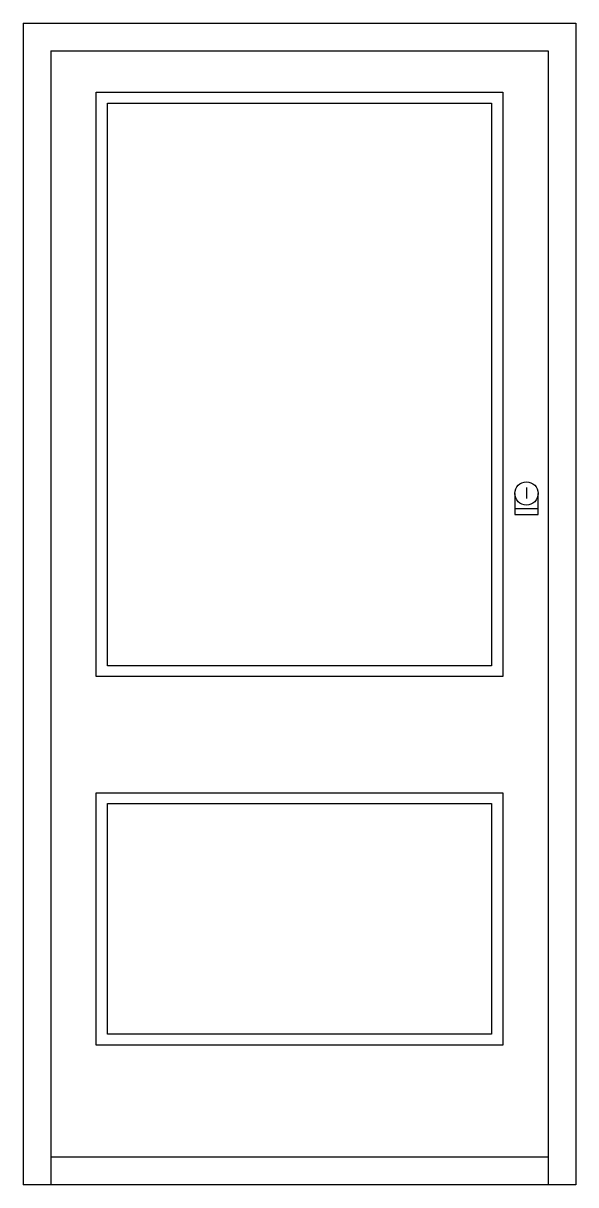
# Model space of a CAD drawing. Header units: millimetres. Extents: x -747.42 to -746.42, y 1771.63 to 1773.73.
import ezdxf

# ---------------------------------------------------------------- set-up
doc = ezdxf.new("R2010")
doc.units = ezdxf.units.MM
doc.header["$LTSCALE"] = 10
doc.layers.add('Portas', color=2, linetype='Continuous')

msp = doc.modelspace()

# ---------------------------------------------------------------- linework, layer by layer
at = {"layer": 'Portas'}
for p, q in [((-747.4158, 1773.73), (-747.4158, 1771.63)), ((-747.4158, 1773.73), (-746.4158, 1773.73)), ((-746.4158, 1773.73), (-746.4158, 1771.63)), ((-746.4158, 1771.63), (-747.4158, 1771.63))]:
    msp.add_line(p, q, dxfattribs=at)
at = {"layer": 'Portas', "color": 1}
for p, q in [((-747.3658, 1773.68), (-747.3658, 1771.63)), ((-747.3658, 1773.68), (-746.4658, 1773.68)), ((-746.4658, 1773.68), (-746.4658, 1771.63)), ((-747.2838, 1772.5487), (-747.2838, 1773.6053)), ((-747.2838, 1773.6053), (-746.5477, 1773.6053)), ((-746.5477, 1773.6053), (-746.5477, 1772.5487)), ((-747.263, 1773.5856), (-746.5685, 1773.5856)), ((-747.263, 1772.5684), (-747.263, 1773.5856)), ((-746.5685, 1773.5856), (-746.5685, 1772.5684)), ((-746.505, 1772.8908), (-746.505, 1772.8708)), ((-746.526, 1772.8798), (-746.526, 1772.8418)), ((-746.484, 1772.8418), (-746.484, 1772.8798)), ((-746.526, 1772.8528), (-746.484, 1772.8528)), ((-746.526, 1772.8418), (-746.484, 1772.8418)), ((-746.5685, 1772.5684), (-747.263, 1772.5684)), ((-746.5477, 1772.5487), (-747.2838, 1772.5487)), ((-747.2838, 1771.8826), (-747.2838, 1772.3387)), ((-747.2838, 1772.3387), (-746.5477, 1772.3387)), ((-746.5477, 1772.3387), (-746.5477, 1771.8826)), ((-747.263, 1772.319), (-746.5685, 1772.319)), ((-747.263, 1771.9023), (-747.263, 1772.319)), ((-746.5685, 1772.319), (-746.5685, 1771.9023)), ((-746.5685, 1771.9023), (-747.263, 1771.9023)), ((-746.5477, 1771.8826), (-747.2838, 1771.8826)), ((-746.4658, 1771.68), (-747.3658, 1771.68))]:
    msp.add_line(p, q, dxfattribs=at)
msp.add_circle((-746.505, 1772.8798), 0.021, dxfattribs=at)

doc.saveas('drawing.dxf')
